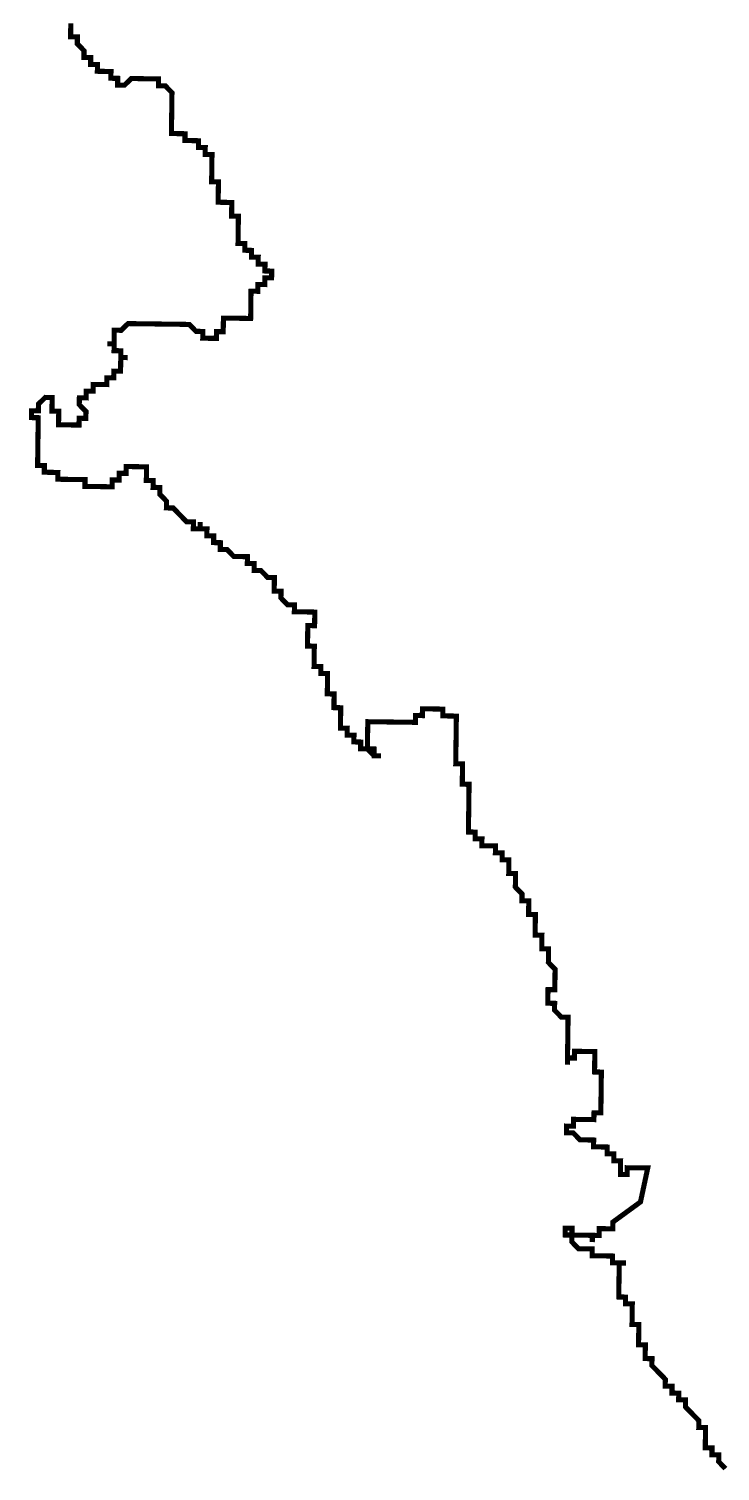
# Model space of a CAD drawing. Header units: metres. Extents: x 257673 to 289848, y 2129691 to 2228029.
# Drawn here: x 268259 to 268664, y 2161297 to 2162142 of the extents above; entities that cross this region are included whole.
import ezdxf

# ---------------------------------------------------------------- set-up
doc = ezdxf.new("R2010")
doc.units = ezdxf.units.M
doc.header["$MEASUREMENT"] = 0
doc.layers.add('HAZARDS LINE', color=1, linetype='Continuous')

msp = doc.modelspace()

# ---------------------------------------------------------------- linework, layer by layer
at = {"layer": 'HAZARDS LINE', "lineweight": 18}
msp.add_lwpolyline([(268283.49, 2162145.29, 2.98, 2.98, 0), (268283.44, 2162141.3, 2.98, 2.98, 0), (268283.39, 2162137.31, 2.98, 2.98, 0), (268287.37, 2162137.26, 2.98, 2.98, 0), (268287.32, 2162133.27, 2.98, 2.98, 0), (268291.25, 2162129.23, 2.98, 2.98, 0), (268291.2, 2162125.24, 2.98, 2.98, 0), (268295.18, 2162125.19, 2.98, 2.98, 0), (268295.13, 2162121.2, 2.98, 2.98, 0), (268299.12, 2162121.15, 2.98, 2.98, 0), (268299.06, 2162117.16, 2.98, 2.98, 0), (268303.05, 2162117.11, 2.98, 2.98, 0), (268307.03, 2162117.06, 2.98, 2.98, 0), (268306.98, 2162113.07, 2.98, 2.98, 0), (268310.97, 2162113.02, 2.98, 2.98, 0), (268310.91, 2162109.03, 2.98, 2.98, 0), (268314.9, 2162108.98, 2.98, 2.98, 0), (268318.94, 2162112.91, 2.98, 2.98, 0), (268322.93, 2162112.86, 2.98, 2.98, 0), (268326.91, 2162112.8, 2.98, 2.98, 0), (268330.9, 2162112.75, 2.98, 2.98, 0), (268334.88, 2162112.69, 2.98, 2.98, 0), (268334.83, 2162108.71, 2.98, 2.98, 0), (268338.82, 2162108.65, 2.98, 2.98, 0), (268342.75, 2162104.61, 2.98, 2.98, 0), (268342.7, 2162100.63, 2.98, 2.98, 0), (268342.64, 2162096.64, 2.98, 2.98, 0), (268342.59, 2162092.65, 2.98, 2.98, 0), (268342.54, 2162088.67, 2.98, 2.98, 0), (268342.48, 2162084.68, 2.98, 2.98, 0), (268342.43, 2162080.69, 2.98, 2.98, 0), (268346.41, 2162080.64, 2.98, 2.98, 0), (268350.4, 2162080.59, 2.98, 2.98, 0), (268350.35, 2162076.6, 2.98, 2.98, 0), (268354.33, 2162076.55, 2.98, 2.98, 0), (268358.32, 2162076.49, 2.98, 2.98, 0), (268358.27, 2162072.51, 2.98, 2.98, 0), (268362.25, 2162072.45, 2.98, 2.98, 0), (268362.2, 2162068.46, 2.98, 2.98, 0), (268366.18, 2162068.41, 2.98, 2.98, 0), (268366.13, 2162064.42, 2.98, 2.98, 0), (268366.08, 2162060.44, 2.98, 2.98, 0), (268366.02, 2162056.45, 2.98, 2.98, 0), (268365.97, 2162052.46, 2.98, 2.98, 0), (268369.96, 2162052.41, 2.98, 2.98, 0), (268369.9, 2162048.42, 2.98, 2.98, 0), (268369.85, 2162044.44, 2.98, 2.98, 0), (268369.79, 2162040.45, 2.98, 2.98, 0), (268373.78, 2162040.4, 2.98, 2.98, 0), (268377.77, 2162040.34, 2.98, 2.98, 0), (268377.71, 2162036.36, 2.98, 2.98, 0), (268377.66, 2162032.37, 2.98, 2.98, 0), (268381.65, 2162032.32, 2.98, 2.98, 0), (268381.59, 2162028.33, 2.98, 2.98, 0), (268381.54, 2162024.34, 2.98, 2.98, 0), (268381.49, 2162020.36, 2.98, 2.98, 0), (268381.43, 2162016.37, 2.98, 2.98, 0), (268385.42, 2162016.32, 2.98, 2.98, 0), (268385.36, 2162012.33, 2.98, 2.98, 0), (268389.35, 2162012.27, 2.98, 2.98, 0), (268389.3, 2162008.29, 2.98, 2.98, 0), (268393.28, 2162008.23, 2.98, 2.98, 0), (268393.23, 2162004.25, 2.98, 2.98, 0), (268397.22, 2162004.19, 2.98, 2.98, 0), (268397.16, 2162000.21, 2.98, 2.98, 0), (268401.15, 2162000.15, 2.98, 2.98, 0), (268401.09, 2161996.17, 2.98, 2.98, 0), (268397.11, 2161996.22, 2.98, 2.98, 0), (268397.05, 2161992.23, 2.98, 2.98, 0), (268393.07, 2161992.29, 2.98, 2.98, 0), (268393.01, 2161988.3, 2.98, 2.98, 0), (268389.03, 2161988.35, 2.98, 2.98, 0), (268388.98, 2161984.37, 2.98, 2.98, 0), (268388.92, 2161980.38, 2.98, 2.98, 0), (268388.87, 2161976.39, 2.98, 2.98, 0), (268388.81, 2161972.41, 2.98, 2.98, 0), (268384.83, 2161972.46, 2.98, 2.98, 0), (268380.84, 2161972.51, 2.98, 2.98, 0), (268376.86, 2161972.57, 2.98, 2.98, 0), (268372.87, 2161972.62, 2.98, 2.98, 0), (268372.82, 2161968.63, 2.98, 2.98, 0), (268372.76, 2161964.65, 2.98, 2.98, 0), (268368.78, 2161964.7, 2.98, 2.98, 0), (268368.72, 2161960.71, 2.98, 2.98, 0), (268364.74, 2161960.77, 2.98, 2.98, 0), (268360.75, 2161960.82, 2.98, 2.98, 0), (268360.8, 2161964.81, 2.98, 2.98, 0), (268356.82, 2161964.86, 2.98, 2.98, 0), (268352.89, 2161968.9, 2.98, 2.98, 0), (268348.9, 2161968.96, 2.98, 2.98, 0), (268344.91, 2161969.01, 2.98, 2.98, 0), (268340.93, 2161969.06, 2.98, 2.98, 0), (268336.94, 2161969.12, 2.98, 2.98, 0), (268332.95, 2161969.17, 2.98, 2.98, 0), (268328.97, 2161969.22, 2.98, 2.98, 0), (268324.98, 2161969.28, 2.98, 2.98, 0), (268321, 2161969.33, 2.98, 2.98, 0), (268317.01, 2161969.38, 2.98, 2.98, 0), (268312.97, 2161965.45, 2.98, 2.98, 0), (268308.98, 2161965.51, 2.98, 2.98, 0), (268308.93, 2161961.52, 2.98, 2.98, 0), (268308.88, 2161957.53, 2.98, 2.98, 0), (268304.89, 2161957.59, 2.98, 2.98, 0), (268308.88, 2161957.53, 2.98, 2.98, 0), (268308.82, 2161953.54, 2.98, 2.98, 0), (268312.81, 2161953.49, 2.98, 2.98, 0), (268312.76, 2161949.5, 2.98, 2.98, 0), (268316.74, 2161949.45, 2.98, 2.98, 0), (268312.76, 2161949.5, 2.98, 2.98, 0), (268312.7, 2161945.52, 2.98, 2.98, 0), (268312.65, 2161941.53, 2.98, 2.98, 0), (268308.66, 2161941.58, 2.98, 2.98, 0), (268308.61, 2161937.6, 2.98, 2.98, 0), (268304.62, 2161937.65, 2.98, 2.98, 0), (268304.57, 2161933.66, 2.98, 2.98, 0), (268300.58, 2161933.72, 2.98, 2.98, 0), (268296.6, 2161933.77, 2.98, 2.98, 0), (268296.54, 2161929.79, 2.98, 2.98, 0), (268292.56, 2161929.84, 2.98, 2.98, 0), (268292.5, 2161925.85, 2.98, 2.98, 0), (268288.52, 2161925.91, 2.98, 2.98, 0), (268288.46, 2161921.92, 2.98, 2.98, 0), (268292.4, 2161917.88, 2.98, 2.98, 0), (268292.34, 2161913.89, 2.98, 2.98, 0), (268288.36, 2161913.95, 2.98, 2.98, 0), (268288.3, 2161909.96, 2.98, 2.98, 0), (268284.32, 2161910.01, 2.98, 2.98, 0), (268280.33, 2161910.07, 2.98, 2.98, 0), (268276.34, 2161910.12, 2.98, 2.98, 0), (268276.4, 2161914.11, 2.98, 2.98, 0), (268276.45, 2161918.09, 2.98, 2.98, 0), (268272.47, 2161918.15, 2.98, 2.98, 0), (268272.52, 2161922.13, 2.98, 2.98, 0), (268272.57, 2161926.12, 2.98, 2.98, 0), (268268.59, 2161926.17, 2.98, 2.98, 0), (268264.55, 2161922.24, 2.98, 2.98, 0), (268264.49, 2161918.25, 2.98, 2.98, 0), (268260.51, 2161918.31, 2.98, 2.98, 0), (268260.45, 2161914.32, 2.98, 2.98, 0), (268264.44, 2161914.27, 2.98, 2.98, 0), (268264.39, 2161910.28, 2.98, 2.98, 0), (268264.33, 2161906.29, 2.98, 2.98, 0), (268264.28, 2161902.31, 2.98, 2.98, 0), (268264.22, 2161898.32, 2.98, 2.98, 0), (268264.17, 2161894.33, 2.98, 2.98, 0), (268264.12, 2161890.35, 2.98, 2.98, 0), (268264.06, 2161886.36, 2.98, 2.98, 0), (268268.05, 2161886.31, 2.98, 2.98, 0), (268268, 2161882.32, 2.98, 2.98, 0), (268271.98, 2161882.27, 2.98, 2.98, 0), (268275.97, 2161882.21, 2.98, 2.98, 0), (268275.92, 2161878.22, 2.98, 2.98, 0), (268279.9, 2161878.17, 2.98, 2.98, 0), (268283.89, 2161878.12, 2.98, 2.98, 0), (268287.87, 2161878.06, 2.98, 2.98, 0), (268291.86, 2161878.01, 2.98, 2.98, 0), (268291.81, 2161874.02, 2.98, 2.98, 0), (268295.79, 2161873.97, 2.98, 2.98, 0), (268299.78, 2161873.92, 2.98, 2.98, 0), (268303.76, 2161873.86, 2.98, 2.98, 0), (268307.75, 2161873.81, 2.98, 2.98, 0), (268307.8, 2161877.8, 2.98, 2.98, 0), (268311.79, 2161877.74, 2.98, 2.98, 0), (268311.84, 2161881.73, 2.98, 2.98, 0), (268315.83, 2161881.68, 2.98, 2.98, 0), (268315.88, 2161885.66, 2.98, 2.98, 0), (268319.87, 2161885.61, 2.98, 2.98, 0), (268323.86, 2161885.56, 2.98, 2.98, 0), (268327.84, 2161885.5, 2.98, 2.98, 0), (268327.79, 2161881.51, 2.98, 2.98, 0), (268327.74, 2161877.53, 2.98, 2.98, 0), (268331.72, 2161877.47, 2.98, 2.98, 0), (268331.67, 2161873.49, 2.98, 2.98, 0), (268335.65, 2161873.43, 2.98, 2.98, 0), (268335.6, 2161869.45, 2.98, 2.98, 0), (268339.53, 2161865.41, 2.98, 2.98, 0), (268339.48, 2161861.42, 2.98, 2.98, 0), (268343.47, 2161861.37, 2.98, 2.98, 0), (268347.4, 2161857.33, 2.98, 2.98, 0), (268351.33, 2161853.29, 2.98, 2.98, 0), (268355.32, 2161853.23, 2.98, 2.98, 0), (268355.26, 2161849.25, 2.98, 2.98, 0), (268359.25, 2161849.19, 2.98, 2.98, 0), (268359.3, 2161853.18, 2.98, 2.98, 0), (268359.25, 2161849.19, 2.98, 2.98, 0), (268363.24, 2161849.14, 2.98, 2.98, 0), (268363.18, 2161845.15, 2.98, 2.98, 0), (268367.17, 2161845.1, 2.98, 2.98, 0), (268367.11, 2161841.11, 2.98, 2.98, 0), (268371.1, 2161841.06, 2.98, 2.98, 0), (268371.05, 2161837.07, 2.98, 2.98, 0), (268375.03, 2161837.02, 2.98, 2.98, 0), (268378.97, 2161832.98, 2.98, 2.98, 0), (268382.95, 2161832.92, 2.98, 2.98, 0), (268386.94, 2161832.87, 2.98, 2.98, 0), (268386.88, 2161828.88, 2.98, 2.98, 0), (268390.87, 2161828.83, 2.98, 2.98, 0), (268390.82, 2161824.84, 2.98, 2.98, 0), (268394.8, 2161824.79, 2.98, 2.98, 0), (268398.74, 2161820.75, 2.98, 2.98, 0), (268402.72, 2161820.69, 2.98, 2.98, 0), (268402.67, 2161816.71, 2.98, 2.98, 0), (268402.61, 2161812.72, 2.98, 2.98, 0), (268406.6, 2161812.67, 2.98, 2.98, 0), (268406.55, 2161808.68, 2.98, 2.98, 0), (268410.48, 2161804.64, 2.98, 2.98, 0), (268414.47, 2161804.59, 2.98, 2.98, 0), (268414.41, 2161800.6, 2.98, 2.98, 0), (268418.4, 2161800.55, 2.98, 2.98, 0), (268422.38, 2161800.49, 2.98, 2.98, 0), (268426.37, 2161800.44, 2.98, 2.98, 0), (268426.32, 2161796.45, 2.98, 2.98, 0), (268426.26, 2161792.47, 2.98, 2.98, 0), (268422.28, 2161792.52, 2.98, 2.98, 0), (268422.22, 2161788.53, 2.98, 2.98, 0), (268422.17, 2161784.55, 2.98, 2.98, 0), (268422.12, 2161780.56, 2.98, 2.98, 0), (268426.1, 2161780.51, 2.98, 2.98, 0), (268426.05, 2161776.52, 2.98, 2.98, 0), (268426, 2161772.53, 2.98, 2.98, 0), (268425.94, 2161768.54, 2.98, 2.98, 0), (268429.93, 2161768.49, 2.98, 2.98, 0), (268429.87, 2161764.5, 2.98, 2.98, 0), (268433.86, 2161764.45, 2.98, 2.98, 0), (268433.81, 2161760.46, 2.98, 2.98, 0), (268433.75, 2161756.48, 2.98, 2.98, 0), (268433.7, 2161752.49, 2.98, 2.98, 0), (268437.69, 2161752.44, 2.98, 2.98, 0), (268437.63, 2161748.45, 2.98, 2.98, 0), (268437.58, 2161744.46, 2.98, 2.98, 0), (268441.56, 2161744.41, 2.98, 2.98, 0), (268441.51, 2161740.42, 2.98, 2.98, 0), (268441.46, 2161736.44, 2.98, 2.98, 0), (268441.4, 2161732.45, 2.98, 2.98, 0), (268445.39, 2161732.4, 2.98, 2.98, 0), (268445.34, 2161728.41, 2.98, 2.98, 0), (268449.32, 2161728.36, 2.98, 2.98, 0), (268449.27, 2161724.37, 2.98, 2.98, 0), (268453.25, 2161724.31, 2.98, 2.98, 0), (268453.2, 2161720.33, 2.98, 2.98, 0), (268457.19, 2161720.27, 2.98, 2.98, 0), (268461.12, 2161716.23, 2.98, 2.98, 0), (268465.11, 2161716.18, 2.98, 2.98, 0), (268461.12, 2161716.23, 2.98, 2.98, 0), (268461.17, 2161720.22, 2.98, 2.98, 0), (268457.19, 2161720.27, 2.98, 2.98, 0), (268457.24, 2161724.26, 2.98, 2.98, 0), (268457.29, 2161728.25, 2.98, 2.98, 0), (268457.35, 2161732.23, 2.98, 2.98, 0), (268457.4, 2161736.22, 2.98, 2.98, 0), (268461.39, 2161736.17, 2.98, 2.98, 0), (268465.37, 2161736.11, 2.98, 2.98, 0), (268469.36, 2161736.06, 2.98, 2.98, 0), (268473.35, 2161736.01, 2.98, 2.98, 0), (268477.33, 2161735.95, 2.98, 2.98, 0), (268481.32, 2161735.9, 2.98, 2.98, 0), (268485.31, 2161735.85, 2.98, 2.98, 0), (268485.36, 2161739.83, 2.98, 2.98, 0), (268489.34, 2161739.78, 2.98, 2.98, 0), (268489.4, 2161743.77, 2.98, 2.98, 0), (268493.38, 2161743.71, 2.98, 2.98, 0), (268497.37, 2161743.66, 2.98, 2.98, 0), (268501.36, 2161743.61, 2.98, 2.98, 0), (268501.3, 2161739.62, 2.98, 2.98, 0), (268505.29, 2161739.57, 2.98, 2.98, 0), (268509.28, 2161739.51, 2.98, 2.98, 0), (268509.22, 2161735.52, 2.98, 2.98, 0), (268509.17, 2161731.54, 2.98, 2.98, 0), (268509.11, 2161727.55, 2.98, 2.98, 0), (268509.06, 2161723.56, 2.98, 2.98, 0), (268509.01, 2161719.58, 2.98, 2.98, 0), (268508.95, 2161715.59, 2.98, 2.98, 0), (268508.9, 2161711.6, 2.98, 2.98, 0), (268512.89, 2161711.55, 2.98, 2.98, 0), (268512.83, 2161707.56, 2.98, 2.98, 0), (268512.78, 2161703.58, 2.98, 2.98, 0), (268512.73, 2161699.59, 2.98, 2.98, 0), (268516.71, 2161699.54, 2.98, 2.98, 0), (268516.66, 2161695.55, 2.98, 2.98, 0), (268516.6, 2161691.56, 2.98, 2.98, 0), (268516.55, 2161687.58, 2.98, 2.98, 0), (268516.5, 2161683.59, 2.98, 2.98, 0), (268516.44, 2161679.6, 2.98, 2.98, 0), (268516.39, 2161675.62, 2.98, 2.98, 0), (268516.34, 2161671.63, 2.98, 2.98, 0), (268520.32, 2161671.58, 2.98, 2.98, 0), (268520.27, 2161667.59, 2.98, 2.98, 0), (268524.26, 2161667.54, 2.98, 2.98, 0), (268524.2, 2161663.55, 2.98, 2.98, 0), (268528.19, 2161663.49, 2.98, 2.98, 0), (268532.17, 2161663.44, 2.98, 2.98, 0), (268532.12, 2161659.45, 2.98, 2.98, 0), (268536.11, 2161659.4, 2.98, 2.98, 0), (268536.05, 2161655.41, 2.98, 2.98, 0), (268540.04, 2161655.36, 2.98, 2.98, 0), (268539.99, 2161651.37, 2.98, 2.98, 0), (268539.93, 2161647.39, 2.98, 2.98, 0), (268543.92, 2161647.33, 2.98, 2.98, 0), (268543.86, 2161643.35, 2.98, 2.98, 0), (268543.81, 2161639.36, 2.98, 2.98, 0), (268547.74, 2161635.32, 2.98, 2.98, 0), (268547.69, 2161631.33, 2.98, 2.98, 0), (268551.68, 2161631.28, 2.98, 2.98, 0), (268551.62, 2161627.29, 2.98, 2.98, 0), (268551.57, 2161623.31, 2.98, 2.98, 0), (268555.55, 2161623.25, 2.98, 2.98, 0), (268555.5, 2161619.26, 2.98, 2.98, 0), (268555.45, 2161615.28, 2.98, 2.98, 0), (268555.39, 2161611.29, 2.98, 2.98, 0), (268559.38, 2161611.24, 2.98, 2.98, 0), (268559.33, 2161607.25, 2.98, 2.98, 0), (268559.27, 2161603.26, 2.98, 2.98, 0), (268563.26, 2161603.21, 2.98, 2.98, 0), (268563.21, 2161599.22, 2.98, 2.98, 0), (268563.15, 2161595.24, 2.98, 2.98, 0), (268567.08, 2161591.2, 2.98, 2.98, 0), (268567.03, 2161587.21, 2.98, 2.98, 0), (268566.98, 2161583.22, 2.98, 2.98, 0), (268566.92, 2161579.24, 2.98, 2.98, 0), (268562.94, 2161579.29, 2.98, 2.98, 0), (268562.88, 2161575.3, 2.98, 2.98, 0), (268562.83, 2161571.32, 2.98, 2.98, 0), (268566.82, 2161571.26, 2.98, 2.98, 0), (268566.76, 2161567.28, 2.98, 2.98, 0), (268570.7, 2161563.24, 2.98, 2.98, 0), (268574.68, 2161563.18, 2.98, 2.98, 0), (268574.63, 2161559.2, 2.98, 2.98, 0), (268574.57, 2161555.21, 2.98, 2.98, 0), (268574.52, 2161551.22, 2.98, 2.98, 0), (268574.47, 2161547.23, 2.98, 2.98, 0), (268574.41, 2161543.25, 2.98, 2.98, 0), (268574.36, 2161539.26, 2.98, 2.98, 0), (268574.31, 2161535.27, 2.98, 2.98, 0), (268574.36, 2161539.26, 2.98, 2.98, 0), (268578.35, 2161539.21, 2.98, 2.98, 0), (268578.4, 2161543.19, 2.98, 2.98, 0), (268582.39, 2161543.14, 2.98, 2.98, 0), (268586.37, 2161543.09, 2.98, 2.98, 0), (268590.36, 2161543.03, 2.98, 2.98, 0), (268590.3, 2161539.05, 2.98, 2.98, 0), (268590.25, 2161535.06, 2.98, 2.98, 0), (268590.2, 2161531.07, 2.98, 2.98, 0), (268594.18, 2161531.02, 2.98, 2.98, 0), (268594.13, 2161527.03, 2.98, 2.98, 0), (268594.08, 2161523.05, 2.98, 2.98, 0), (268594.02, 2161519.06, 2.98, 2.98, 0), (268593.97, 2161515.07, 2.98, 2.98, 0), (268593.92, 2161511.09, 2.98, 2.98, 0), (268593.86, 2161507.1, 2.98, 2.98, 0), (268589.88, 2161507.15, 2.98, 2.98, 0), (268589.82, 2161503.17, 2.98, 2.98, 0), (268585.84, 2161503.22, 2.98, 2.98, 0), (268581.85, 2161503.27, 2.98, 2.98, 0), (268577.86, 2161503.33, 2.98, 2.98, 0), (268577.81, 2161499.34, 2.98, 2.98, 0), (268573.82, 2161499.39, 2.98, 2.98, 0), (268573.77, 2161495.41, 2.98, 2.98, 0), (268577.76, 2161495.35, 2.98, 2.98, 0), (268581.69, 2161491.31, 2.98, 2.98, 0), (268585.67, 2161491.26, 2.98, 2.98, 0), (268589.66, 2161491.21, 2.98, 2.98, 0), (268589.61, 2161487.22, 2.98, 2.98, 0), (268593.59, 2161487.16, 2.98, 2.98, 0), (268597.58, 2161487.11, 2.98, 2.98, 0), (268597.53, 2161483.12, 2.98, 2.98, 0), (268601.51, 2161483.07, 2.98, 2.98, 0), (268601.46, 2161479.08, 2.98, 2.98, 0), (268605.44, 2161479.03, 2.98, 2.98, 0), (268605.39, 2161475.04, 2.98, 2.98, 0), (268605.34, 2161471.06, 2.98, 2.98, 0), (268609.32, 2161471, 2.98, 2.98, 0), (268609.38, 2161474.99, 2.98, 2.98, 0), (268613.36, 2161474.94, 2.98, 2.98, 0), (268617.35, 2161474.88, 2.98, 2.98, 0), (268621.34, 2161474.83, 2.98, 2.98, 0), (268617.08, 2161454.95, 2.98, 2.98, 0), (268600.98, 2161443.2, 2.98, 2.98, 0), (268600.92, 2161439.22, 2.98, 2.98, 0), (268596.94, 2161439.27, 2.98, 2.98, 0), (268592.95, 2161439.32, 2.98, 2.98, 0), (268592.9, 2161435.34, 2.98, 2.98, 0), (268588.91, 2161435.39, 2.98, 2.98, 0), (268588.86, 2161431.4, 2.98, 2.98, 0), (268588.91, 2161435.39, 2.98, 2.98, 0), (268584.92, 2161435.44, 2.98, 2.98, 0), (268580.94, 2161435.5, 2.98, 2.98, 0), (268576.95, 2161435.55, 2.98, 2.98, 0), (268577.01, 2161439.54, 2.98, 2.98, 0), (268573.02, 2161439.59, 2.98, 2.98, 0), (268572.97, 2161435.6, 2.98, 2.98, 0), (268576.95, 2161435.55, 2.98, 2.98, 0), (268576.9, 2161431.56, 2.98, 2.98, 0), (268580.83, 2161427.52, 2.98, 2.98, 0), (268584.82, 2161427.47, 2.98, 2.98, 0), (268588.8, 2161427.42, 2.98, 2.98, 0), (268588.75, 2161423.43, 2.98, 2.98, 0), (268592.74, 2161423.38, 2.98, 2.98, 0), (268596.72, 2161423.32, 2.98, 2.98, 0), (268600.71, 2161423.27, 2.98, 2.98, 0), (268600.65, 2161419.28, 2.98, 2.98, 0), (268604.64, 2161419.23, 2.98, 2.98, 0), (268608.63, 2161419.18, 2.98, 2.98, 0), (268604.64, 2161419.23, 2.98, 2.98, 0), (268604.59, 2161415.24, 2.98, 2.98, 0), (268604.53, 2161411.26, 2.98, 2.98, 0), (268604.48, 2161407.27, 2.98, 2.98, 0), (268604.43, 2161403.28, 2.98, 2.98, 0), (268604.37, 2161399.29, 2.98, 2.98, 0), (268608.36, 2161399.24, 2.98, 2.98, 0), (268608.31, 2161395.25, 2.98, 2.98, 0), (268612.29, 2161395.2, 2.98, 2.98, 0), (268612.24, 2161391.21, 2.98, 2.98, 0), (268612.18, 2161387.23, 2.98, 2.98, 0), (268612.13, 2161383.24, 2.98, 2.98, 0), (268616.12, 2161383.19, 2.98, 2.98, 0), (268616.06, 2161379.2, 2.98, 2.98, 0), (268616.01, 2161375.21, 2.98, 2.98, 0), (268615.96, 2161371.23, 2.98, 2.98, 0), (268619.94, 2161371.17, 2.98, 2.98, 0), (268619.89, 2161367.19, 2.98, 2.98, 0), (268619.83, 2161363.2, 2.98, 2.98, 0), (268623.82, 2161363.15, 2.98, 2.98, 0), (268623.77, 2161359.16, 2.98, 2.98, 0), (268627.7, 2161355.12, 2.98, 2.98, 0), (268631.63, 2161351.08, 2.98, 2.98, 0), (268631.58, 2161347.09, 2.98, 2.98, 0), (268635.56, 2161347.04, 2.98, 2.98, 0), (268635.51, 2161343.05, 2.98, 2.98, 0), (268639.5, 2161343, 2.98, 2.98, 0), (268639.44, 2161339.01, 2.98, 2.98, 0), (268643.43, 2161338.96, 2.98, 2.98, 0), (268643.38, 2161334.97, 2.98, 2.98, 0), (268647.31, 2161330.93, 2.98, 2.98, 0), (268651.24, 2161326.89, 2.98, 2.98, 0), (268651.19, 2161322.9, 2.98, 2.98, 0), (268655.17, 2161322.85, 2.98, 2.98, 0), (268655.12, 2161318.86, 2.98, 2.98, 0), (268655.07, 2161314.88, 2.98, 2.98, 0), (268655.01, 2161310.89, 2.98, 2.98, 0), (268659, 2161310.84, 2.98, 2.98, 0), (268658.95, 2161306.85, 2.98, 2.98, 0), (268662.93, 2161306.79, 2.98, 2.98, 0), (268662.88, 2161302.81, 2.98, 2.98, 0), (268666.81, 2161298.77, 2.98, 2.98, 0)], format="xyseb", dxfattribs=at)

doc.saveas('drawing.dxf')
